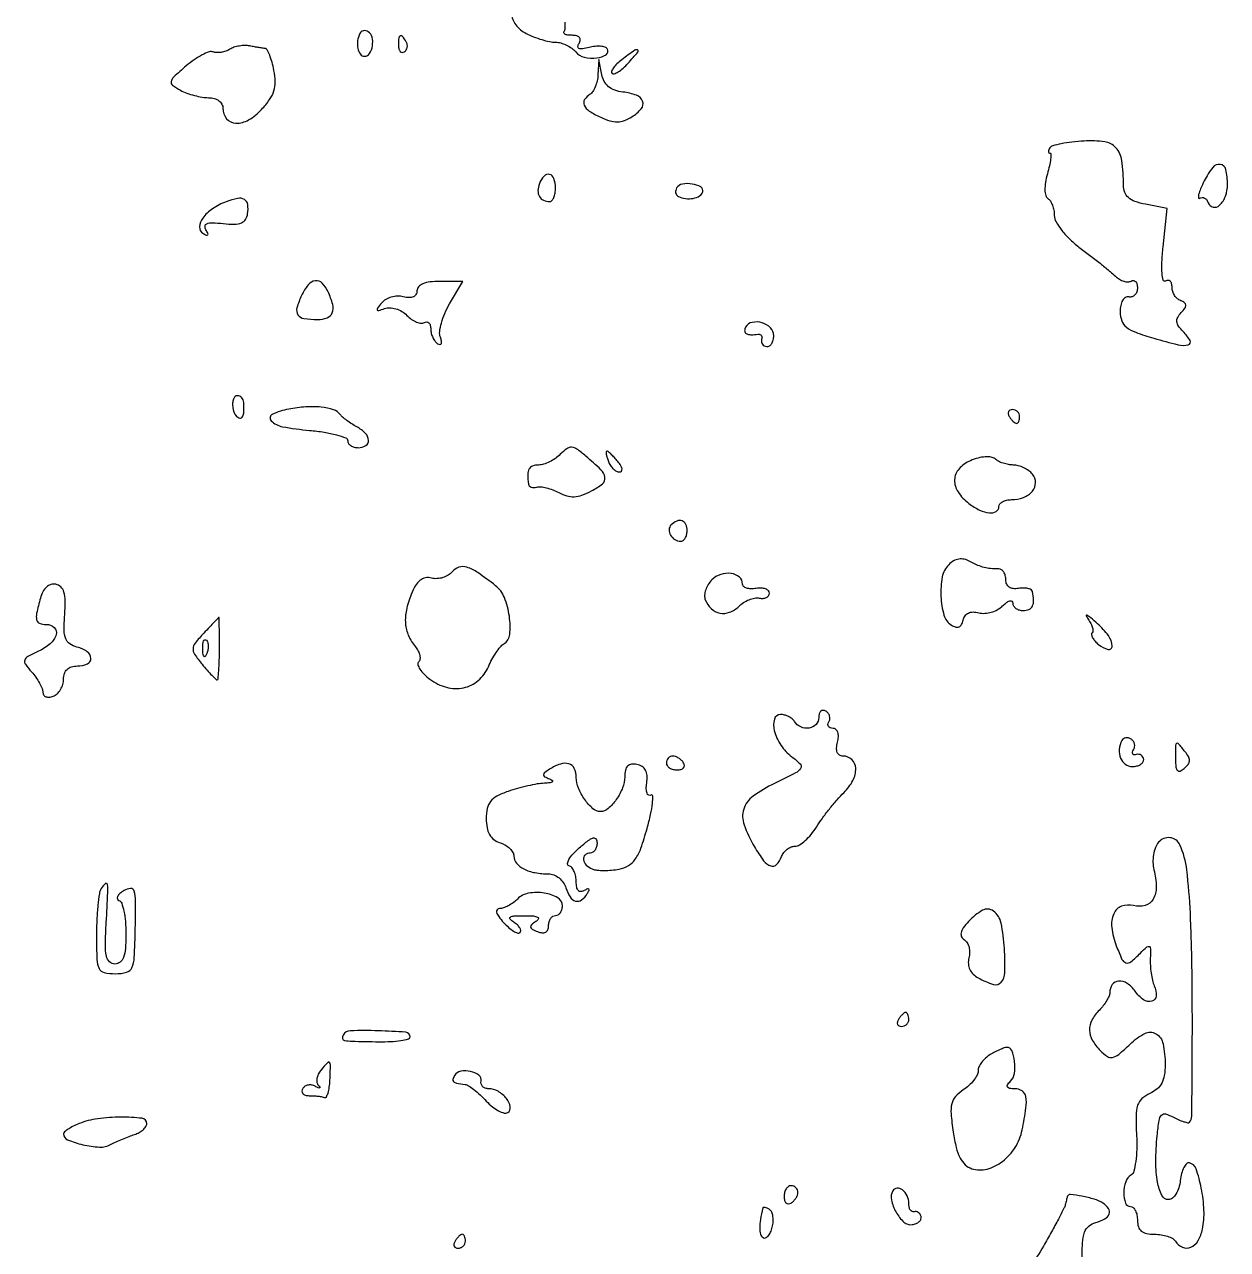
# Model space of a CAD drawing. Extents: x 0 to 5034, y 0 to 2560.
# Drawn here: x 4418.4 to 4592, y 1608.8 to 1785.6 of the extents above; entities that cross this region are included whole.
import ezdxf

# ---------------------------------------------------------------- set-up
doc = ezdxf.new("R2010")
doc.units = 0

msp = doc.modelspace()

# ---------------------------------------------------------------- linework, layer by layer
for points in [[(4488.626257, 1787.161196, 0.140629), (4489.28297, 1785.516312, 0.108659), (4490.772534, 1784.27423, 0.025356), (4491.842193, 1783.786407, 0.020975), (4493.025095, 1783.374305, 0.021479), (4494.143778, 1783.088256, 0.051893), (4494.991862, 1783, -0.067078), (4495.751939, 1782.89757, -0.044513), (4496.577675, 1782.5897, -0.044317), (4497.341008, 1782.137905, -0.063855), (4497.914323, 1781.603235, 0.16522), (4499.128009, 1780.858131, 0.078648), (4500.979002, 1780.735534, 0.123322), (4502.306202, 1781.199406, 0.406016), (4502.487757, 1782.01981, 0.178379), (4502.149048, 1782.284957, 0.056272), (4501.50873, 1782.413893, 0.048074), (4500.703641, 1782.406007, 0.037495), (4499.842632, 1782.248596, -0.023353), (4498.88657, 1782.045738, -0.139278), (4498.385113, 1782.103353, -0.342811), (4498.232, 1782.371318, -0.103411), (4498.402645, 1782.842476, 0.10756), (4498.569182, 1783.314352, 0.213814), (4498.455737, 1783.685948, 0.158041), (4498.057651, 1783.924421, 0.056618), (4497.39235, 1784, -0.031681), (4496.768111, 1784.039592, -0.084453), (4496.342573, 1784.168986, -0.211631), (4496.185388, 1784.359438, -0.270923), (4496.24194, 1784.575273, 0.19161), (4496.414856, 1784.976663, 0.027883), (4496.389834, 1785.88252, 0.028226)], [(4571, 1606.79362, -0.012348), (4571.072906, 1609.74536, -0.069256), (4571.366944, 1611.293618, -0.137595), (4571.972125, 1612.179264, -0.110978), (4573, 1612.710251, 0.061782), (4574.297854, 1613.227404, 0.18263), (4574.910826, 1613.945004, 0.243045), (4574.806214, 1614.737781, 0.102653), (4574.003759, 1615.497677, 0.064808), (4572.760709, 1616.058972, 0.028135), (4570.995206, 1616.48812, 0.020285), (4569.297823, 1616.730138, 0.364064), (4568.875, 1616.442582, 0.005544), (4568.815136, 1616.22127, 0.002077), (4568.735932, 1615.909696, 0.002058), (4568.652461, 1615.56958, 0.002496), (4568.577109, 1615.25, -0.061429), (4568.397367, 1614.756475, -0.002937), (4567.587822, 1613.193278, -0.004773), (4566.5956, 1611.347596, -0.003415), (4565.452109, 1609.301586, -0.039515), (4563.319573, 1606.153897, -0.07228)]]:
    msp.add_lwpolyline(points, format="xyb")
for points in [[(4466.754232, 1784.266312, 0.084697), (4466.436116, 1783.221291, 0.082939), (4466.479003, 1782.121909, 0.104464), (4466.84371, 1781.288862, 0.234312), (4467.437328, 1780.972506, 0.26629), (4468.162879, 1781.360605, 0.1021), (4468.575922, 1782.472687, 0.093314), (4468.533019, 1783.735512, 0.201974), (4467.980032, 1784.512341, 0.086456), (4467.629461, 1784.652808, 0.102024), (4467.272696, 1784.654687, 0.11056), (4466.965717, 1784.518222, 0.11748)], [(4472.333333, 1782.543989, 0.059057), (4472.394948, 1782.024148, 0.126631), (4472.582917, 1781.669932, 0.191218), (4472.860929, 1781.534562, 0.158515), (4473.182979, 1781.613087, 0.108766), (4473.463027, 1781.88478, 0.099739), (4473.614038, 1782.257398, 0.095385), (4473.612382, 1782.673795, 0.090093), (4473.457295, 1783.069098, 0.02679), (4472.913397, 1783.852054, 0.350126), (4472.59208, 1783.929499, 0.269722), (4472.376303, 1783.618676, 0.019984)], [(4447.974704, 1781.984366, -0.053731), (4447.399219, 1781.709057, -0.044561), (4446.740897, 1781.541105, -0.046427), (4446.10243, 1781.49766, -0.084444), (4445.590684, 1781.59785, 0.176374), (4444.991821, 1781.605436, 0.035049), (4443.991833, 1781.174893, 0.033181), (4442.839258, 1780.479346, 0.025584), (4441.679387, 1779.578305, 0.008562), (4439.902414, 1777.992074, 0.150185), (4439.518373, 1777.331764, 0.300695), (4439.71846, 1776.792914, 0.034931), (4440.863645, 1776.072975, 0.03523), (4441.781826, 1775.661877, 0.023206), (4442.886398, 1775.315186, 0.023367), (4443.998121, 1775.077066, 0.041092), (4444.934259, 1775, -0.06775), (4445.748154, 1774.889209, -0.092094), (4446.412766, 1774.564669, -0.107676), (4446.845234, 1774.069936, -0.126625), (4447, 1773.468615, 0.172727), (4447.534912, 1771.966379, 0.217441), (4448.844831, 1771.319952, 0.14091), (4450.700525, 1771.793331, 0.073477), (4452.577433, 1773.300083, 0.034622), (4453.727817, 1774.727173, 0.075882), (4454.346376, 1775.982708, 0.08135), (4454.538545, 1777.308482, 0.044779), (4454.361616, 1778.941922, 0.01795), (4454.081886, 1780.119141, 0.026649), (4453.746068, 1781.124165, 0.024873), (4453.40196, 1781.88348, 0.248363), (4453.125, 1782.076511, -0.010421), (4452.783036, 1782.125627, -0.002403), (4452.2089, 1782.223177, -0.002481), (4451.548536, 1782.342024, -0.002421), (4450.88402, 1782.468357, 0.052899), (4450.170578, 1782.530595, 0.036558), (4449.362817, 1782.456261, 0.036904), (4448.587642, 1782.267692, 0.060367)], [(4504.573001, 1780.478529, 0.028438), (4503.87177, 1779.882429, 0.047297), (4503.363769, 1779.297201, 0.063446), (4503.098687, 1778.804537, 0.296318), (4503.162465, 1778.504202, 0.296012), (4503.480866, 1778.4364, 0.050714), (4504.060527, 1778.72875, 0.041217), (4504.761287, 1779.262409, 0.025505), (4505.494452, 1779.993869, 0.006413), (4506.901424, 1781.589215, 0.481975), (4506.84515, 1781.884469, 0.285221), (4506.431544, 1781.854856, 0.005129)], [(4501.136182, 1778.309017, -0.039784), (4501.010164, 1777.425022, -0.040831), (4500.746253, 1776.580088, -0.044215), (4500.393739, 1775.890786, -0.114526), (4500, 1775.5, 0.110938), (4499.202001, 1774.719134, 0.256759), (4499.143114, 1773.909606, 0.144358), (4499.880054, 1773.063897, 0.034953), (4501.527693, 1772.169336, 0.034899), (4502.8615, 1771.670701, 0.07668), (4503.937895, 1771.524579, 0.084721), (4504.939347, 1771.714244, 0.050552), (4506.030301, 1772.250996, 0.07554), (4507.3817, 1773.41031, 0.271407), (4507.578227, 1774.484716, 0.223006), (4506.71399, 1775.344539, 0.056476), (4504.734507, 1775.810476, -0.054791), (4503.558893, 1776.083031, -0.088096), (4502.664948, 1776.586625, -0.096085), (4502.050404, 1777.330542, -0.076889), (4501.697808, 1778.310476), (4501.272364, 1780.5)], [(4566.352994, 1767.75, 0.045917), (4566.207189, 1767.462259, 0.100709), (4566.164036, 1767.220313, 0.18003), (4566.226523, 1767.064085, 0.211592), (4566.371177, 1767, -0.42209), (4566.519275, 1766.847876, -0.023894), (4566.46508, 1766.122711, -0.024986), (4566.297318, 1765.158913, -0.014251), (4566.003867, 1764.013485, 0.028283), (4565.722749, 1762.772389, 0.046486), (4565.643964, 1761.6994, 0.058874), (4565.756576, 1760.883912, 0.192939), (4566.073673, 1760.454468, -0.115532), (4566.429133, 1760.100271, -0.049377), (4566.727891, 1759.494924, -0.045302), (4566.931421, 1758.757354, -0.044706), (4567, 1757.991874, 0.133059), (4567.247664, 1757.077693, 0.036329), (4568.101562, 1755.834235, 0.034038), (4569.314735, 1754.512052, 0.029709), (4570.75, 1753.300891, -0.004054), (4572.283264, 1752.136203, -0.004119), (4573.789307, 1750.952874, -0.004008), (4575.08212, 1749.902656, -0.016897), (4575.83062, 1749.240809, 0.053654), (4576.407845, 1748.801436, 0.06144), (4577.040438, 1748.518416, 0.070986), (4577.630505, 1748.425475, 0.142979), (4578.08062, 1748.549826, -0.156246), (4578.429161, 1748.636447, -0.191381), (4578.729932, 1748.493162, -0.127975), (4578.93326, 1748.115113, -0.059793), (4579, 1747.559017, -0.081436), (4578.905473, 1746.982488, -0.109766), (4578.632812, 1746.531399, -0.125265), (4578.226067, 1746.27683, -0.127531), (4577.75, 1746.25, 0.188337), (4577.259592, 1746.163334, 0.124633), (4576.854374, 1745.75008, 0.085226), (4576.587557, 1745.035923, 0.046912), (4576.5, 1744.104775, 0.089725), (4576.734659, 1742.807651, 0.137711), (4577.404577, 1741.892006, 0.079526), (4578.749729, 1741.145344, 0.016075), (4581.355612, 1740.29372, 0.01099), (4584.858742, 1739.355275, 0.115434), (4586.332986, 1739.340662, 0.503511), (4586.601136, 1739.944442, 0.067715), (4585.611905, 1741.245238, -0.039961), (4584.934139, 1742.040957, -0.130127), (4584.687861, 1742.681922, -0.15368), (4584.810312, 1743.295643, -0.063294), (4585.314286, 1743.989286, 0.031904), (4585.854287, 1744.642282, 0.167685), (4585.987614, 1745.081208, 0.234949), (4585.80317, 1745.419711, 0.06482), (4585.25, 1745.708333, -0.093836), (4584.772144, 1745.993845, -0.067934), (4584.367188, 1746.465513, -0.066033), (4584.09351, 1747.043971, -0.077664), (4584, 1747.64235, 0.064666), (4583.93206, 1748.165468, 0.136434), (4583.727009, 1748.515834, 0.191425), (4583.423375, 1748.641294, 0.14274), (4583.070669, 1748.543676, -0.495994), (4582.730428, 1748.674588, -0.05249), (4582.555139, 1749.650404, -0.03131), (4582.538504, 1751.272547, -0.012626), (4582.710271, 1753.481739), (4583.279203, 1758.994159), (4580.139601, 1759.62208, -0.034649), (4578.63683, 1760.032595, -0.095736), (4577.692713, 1760.581754, -0.126547), (4577.172556, 1761.339914, -0.085996), (4576.986345, 1762.375, 0.031381), (4576.739687, 1765.935386, 0.150319), (4575.900487, 1767.763707, 0.178319), (4574.269984, 1768.631622, 0.048109), (4571.295138, 1768.750922, 0.015013), (4569.548176, 1768.600162, 0.020932), (4567.999048, 1768.353396, 0.01798), (4566.764207, 1768.056726, 0.186695)], [(4588.646729, 1762.993671, 0.014448), (4588.123724, 1761.864759, 0.036468), (4587.828735, 1761.009256, 0.102189), (4587.804465, 1760.57217, 0.538592), (4587.982834, 1760.489391, -0.1317), (4588.336064, 1760.595446, -0.130428), (4588.696428, 1760.51122, -0.11162), (4589.0091, 1760.241756, -0.079017), (4589.223607, 1759.82918, 0.266691), (4589.92453, 1759.204688, 0.248048), (4590.854928, 1759.471963, 0.116186), (4591.704044, 1760.786718, 0.085736), (4592, 1762.5, 0.056069), (4591.760135, 1764.632269, 0.309496), (4590.955967, 1765.376132, 0.271426), (4589.862993, 1764.934621, 0.048555)], [(4492.67589, 1762.597766, 0.083866), (4492.471772, 1761.58597, 0.139064), (4492.681173, 1760.747118, 0.153921), (4493.276768, 1760.198496, 0.110173), (4494.166667, 1760, 0.219986), (4494.48558, 1760.147449, 0.07762), (4494.755208, 1760.5875, 0.059018), (4494.938993, 1761.23419, 0.039769), (4495, 1762, 0.08067), (4494.782212, 1763.341089, 0.254562), (4494.138258, 1763.941332, 0.281425), (4493.344399, 1763.698443, 0.089945)], [(4512.487659, 1761.980032, 0.086456), (4512.347192, 1761.629461, 0.102024), (4512.345313, 1761.272696, 0.11056), (4512.481778, 1760.965717, 0.11748), (4512.733688, 1760.754232, 0.085984), (4513.764165, 1760.443417, 0.076224), (4514.8851, 1760.477903, 0.087776), (4515.803236, 1760.82141, 0.194412), (4516.25, 1761.404671, 0.34024), (4515.96037, 1762.116771, 0.094491), (4514.74709, 1762.546191, 0.079865), (4513.313066, 1762.535234, 0.215807)], [(4447.465282, 1759.994449, 0.057162), (4445.481503, 1758.971017, 0.086558), (4444.081306, 1757.631719, 0.144983), (4443.62298, 1756.364259, 0.275747), (4444.10595, 1755.434519, 0.024899), (4444.615595, 1755.153588, 0.338694), (4444.810759, 1755.192975, 0.304517), (4444.837525, 1755.402047, 0.022433), (4444.541592, 1755.932702, -0.160806), (4444.412259, 1756.473621, -0.292814), (4444.678186, 1756.820621, -0.096412), (4445.483836, 1756.946486, -0.016401), (4447.041174, 1756.837211, 0.025361), (4448.669132, 1756.752251, 0.095731), (4449.667169, 1756.943624, 0.155383), (4450.257808, 1757.429742, 0.107363), (4450.565023, 1758.246029, 0.068885), (4450.57659, 1759.606566, 0.2363), (4450.096833, 1760.318254, 0.180559), (4449.118163, 1760.472477, 0.040301)], [(4458.354022, 1746.470422, 0.03962), (4457.676292, 1744.679324, 0.221087), (4457.828378, 1743.690664, 0.21231), (4458.690411, 1743.144696, 0.03656), (4460.666667, 1743, 0.086367), (4462.061269, 1743.242707, 0.219568), (4462.77684, 1743.946206, 0.156694), (4462.838244, 1745.154692, 0.041366), (4462.179715, 1747, 0.08798), (4461.325935, 1748.245364, 0.237275), (4460.33896, 1748.581643, 0.191035), (4459.312445, 1748.000595, 0.059386)], [(4475, 1747.133369, -0.128595), (4474.860347, 1746.59935, -0.163752), (4474.484779, 1746.260122, -0.116888), (4473.868276, 1746.149681, -0.050122), (4473.036768, 1746.280134, 0.07424), (4472.198283, 1746.37068, 0.060128), (4471.304135, 1746.225696, 0.06151), (4470.491829, 1745.878685, 0.088097), (4469.895324, 1745.373873, 0.011277), (4469.288306, 1744.607951, 0.295225), (4469.26989, 1744.35776, 0.359776), (4469.480442, 1744.273805, 0.013779), (4470.332858, 1744.574235, -0.103459), (4471.071151, 1744.693549, -0.062855), (4471.945841, 1744.542046, -0.058872), (4472.819047, 1744.157676, -0.063367), (4473.554921, 1743.587936, 0.043657), (4474.23746, 1743.015209, 0.055284), (4474.959451, 1742.620385, 0.066069), (4475.612142, 1742.448136, 0.171567), (4476.08062, 1742.549826, -0.148175), (4476.429386, 1742.642368, -0.191609), (4476.729932, 1742.510498, -0.132933), (4476.932992, 1742.151175, -0.062596), (4477, 1741.618034, 0.059017), (4477.073329, 1740.998945, 0.050585), (4477.290385, 1740.379191, 0.053061), (4477.610007, 1739.850768, 0.092062), (4477.988546, 1739.507079, 0.113703), (4478.325785, 1739.392643, 0.328537), (4478.52591, 1739.511018, 0.156517), (4478.558247, 1739.864303, 0.036809), (4478.384793, 1740.439628, -0.122988), (4478.285361, 1741.25288, -0.036806), (4478.531224, 1742.486892, -0.03445), (4479.022907, 1743.880786, -0.031275), (4479.715019, 1745.241566), (4481.637542, 1748.5), (4478.318771, 1748.5, 0.029433), (4476.892208, 1748.415952, 0.068339), (4475.857108, 1748.147053, 0.107631), (4475.228253, 1747.712139, 0.190065)], [(4522.444954, 1741.910933, 0.150036), (4522.302219, 1741.364994, 0.258114), (4522.540202, 1740.974494, 0.130369), (4523.201868, 1740.799191, 0.039099), (4524.25, 1740.881579, -0.12901), (4524.515329, 1740.854957, -0.162681), (4524.70625, 1740.700839, -0.133789), (4524.789358, 1740.435117, -0.077171), (4524.75, 1740.1, 0.11039), (4524.732072, 1739.749164, 0.119228), (4524.867188, 1739.435, 0.113761), (4525.137515, 1739.206961, 0.093907), (4525.5, 1739.1, 0.168696), (4525.880951, 1739.191038, 0.108012), (4526.20625, 1739.515435, 0.084061), (4526.425801, 1740.029171, 0.059104), (4526.5, 1740.654671, 0.197179), (4526.042267, 1741.770248, 0.123534), (4524.819581, 1742.513587, 0.126021), (4523.409402, 1742.583739, 0.206932)], [(4448.433813, 1730.25, 0.085705), (4448.737239, 1729.324228, 0.160477), (4449.299864, 1728.784271, 0.342949), (4449.778136, 1728.888291, 0.175747), (4450, 1729.5), (4450, 1730.146875), (4450, 1731, 0.089971), (4449.930741, 1731.381784, 0.095344), (4449.732242, 1731.70625, 0.099759), (4449.436237, 1731.923342, 0.108912), (4449.088484, 1732, 0.200506), (4448.761327, 1731.863311, 0.105714), (4448.520174, 1731.485938, 0.076606), (4448.402446, 1730.91991, 0.04951)], [(4456.5, 1730.067077, 0.058641), (4454.125946, 1729.305861, 0.519883), (4453.956417, 1728.39751, 0.156114), (4455.60987, 1727.522519, 0.021743), (4459.5, 1727, -0.016863), (4461.621326, 1726.73611, -0.02698), (4463.405644, 1726.353125, -0.025329), (4464.737931, 1725.917488, -0.315684), (4465.019011, 1725.5, 0.14936), (4465.127625, 1725.118725, 0.101054), (4465.44621, 1724.79375, 0.083758), (4465.927958, 1724.574686, 0.065004), (4466.5, 1724.5, 0.131758), (4467.615731, 1724.799207, 0.283313), (4468.022171, 1725.552786, 0.18324), (4467.569651, 1726.566137, 0.072024), (4466.327221, 1727.5, -0.017194), (4465.585635, 1727.93964, -0.01668), (4464.868282, 1728.433444, -0.016847), (4464.267352, 1728.909461, -0.057348), (4463.926505, 1729.273426, 0.15704), (4462.949081, 1729.973023, 0.05085), (4461.187237, 1730.345002, 0.043407), (4458.959729, 1730.388897, 0.03153)], [(4560.5, 1729, 0.029505), (4560.768994, 1728.617226, 0.035638), (4561.066025, 1728.29375, 0.038439), (4561.34829, 1728.065539, 0.151918), (4561.559017, 1728, 0.210953), (4561.727648, 1728.07446, 0.081139), (4561.870461, 1728.29375, 0.061769), (4561.967655, 1728.617151, 0.042167), (4562, 1729, 0.105053), (4561.918938, 1729.381556, 0.099167), (4561.688914, 1729.70625, 0.09642), (4561.345238, 1729.923877, 0.093332), (4560.940983, 1730, 0.108972), (4560.586039, 1729.921712, 0.182303), (4560.3746, 1729.70625, 0.161196), (4560.343488, 1729.3821, 0.082592)], [(4495.690283, 1723.547426, -0.044451), (4494.982254, 1722.95522, -0.036803), (4494.135806, 1722.454556, -0.038248), (4493.284847, 1722.110614, -0.077064), (4492.571429, 1722, 0.082645), (4491.694178, 1721.854001, 0.18964), (4491.192429, 1721.42737, 0.126969), (4490.998695, 1720.631283, 0.029679), (4491.1, 1719.25, 0.157114), (4491.224123, 1718.989214, 0.116917), (4491.492152, 1718.812801, 0.09272), (4491.868574, 1718.750345, 0.064991), (4492.294561, 1718.814854, -0.099708), (4492.857155, 1718.860712, -0.032432), (4493.681195, 1718.708831, -0.03085), (4494.597884, 1718.416411, -0.03024), (4495.477972, 1718.011789, 0.05328), (4496.626467, 1717.546476, 0.083087), (4497.684731, 1717.426716, 0.073322), (4498.816647, 1717.655562, 0.03319), (4500.206037, 1718.263112, 0.049969), (4501.785113, 1719.294142, 0.270657), (4502.135073, 1720.213114, 0.160491), (4501.553089, 1721.322709, 0.017206), (4499.368854, 1723.297426, 0.021337), (4498.09205, 1724.28425, 0.137727), (4497.332014, 1724.554462, 0.175369), (4496.637955, 1724.355371, 0.039731)], [(4502.638374, 1722.5, 0.054778), (4502.934012, 1721.926337, 0.05745), (4503.343184, 1721.440625, 0.064053), (4503.798443, 1721.11007, 0.125677), (4504.229434, 1721, 0.214681), (4504.515803, 1721.128897, 0.22275), (4504.603286, 1721.425778, 0.100348), (4504.42795, 1721.903434, 0.035237), (4504, 1722.5, 0.012711), (4503.49792, 1723.074599, 0.017822), (4503.019109, 1723.559375, 0.014236), (4502.604143, 1723.928855, 0.176553), (4502.40894, 1724, 0.407084), (4502.311504, 1723.904913, 0.044074), (4502.333541, 1723.559375, 0.034664), (4502.442315, 1723.075405, 0.019009)], [(4554.900565, 1722.620427, 0.107312), (4553.246116, 1721.437378, 0.176682), (4552.605283, 1719.862578, 0.158208), (4553.103322, 1718.111512, 0.083018), (4554.673856, 1716.447723, 0.047949), (4556.225905, 1715.490291, 0.088679), (4557.645312, 1715.082102, 0.162463), (4558.60104, 1715.294804, 0.263266), (4559, 1716, -0.17482), (4559.137625, 1716.381591, -0.093122), (4559.52875, 1716.70625, -0.073362), (4560.111367, 1716.925973, -0.053595), (4560.8, 1717, 0.089562), (4562.564619, 1717.318642, 0.130821), (4563.845658, 1718.228284, 0.17385), (4564.291614, 1719.454125, 0.176132), (4563.853762, 1720.676206, 0.064065), (4563.309938, 1721.182949, 0.044333), (4562.585057, 1721.611136, 0.044503), (4561.800388, 1721.902907, 0.066862), (4561.077555, 1722, -0.044865), (4560.365571, 1722.064016, -0.035152), (4559.613719, 1722.255688, -0.036194), (4558.934643, 1722.536611, -0.069389), (4558.45, 1722.870427, 0.148116), (4557.896079, 1723.136377, 0.056019), (4557.029089, 1723.172468, 0.047763), (4555.990254, 1722.998664, 0.036451)], [(4511.693853, 1713.36052, 0.191124), (4511.401415, 1712.683432, 0.139481), (4511.603969, 1711.880661, 0.123736), (4512.230079, 1711.235684, 0.139398), (4513.059017, 1711, 0.156819), (4513.417907, 1711.1154, 0.097386), (4513.723586, 1711.440625, 0.079459), (4513.929934, 1711.926402, 0.06085), (4514, 1712.5, 0.103624), (4513.806289, 1713.424643, 0.202875), (4513.269246, 1713.932483, 0.1934), (4512.508765, 1713.913511, 0.094876)], [(4551.754285, 1707.611428, 0.151491), (4550.825245, 1705.847213, 0.057681), (4550.632131, 1703.043607, 0.05801), (4551.076436, 1700.331029, 0.185464), (4552.159746, 1698.891129, 0.072708), (4552.763376, 1698.62599, 0.170961), (4553.247731, 1698.65992, 0.16844), (4553.608648, 1698.991019, 0.070177), (4553.841193, 1699.619116, -0.100712), (4554.11674, 1700.244167, -0.12987), (4554.59618, 1700.645168, -0.111862), (4555.270476, 1700.792735, -0.062187), (4556.108784, 1700.681803, 0.079129), (4556.955461, 1700.598692, 0.054928), (4557.90476, 1700.761477, 0.054354), (4558.807721, 1701.130719, 0.072281), (4559.517591, 1701.660448, -0.034472), (4560.087892, 1702.157102, -0.09456), (4560.564542, 1702.392667, -0.229015), (4560.86439, 1702.33816, -0.239612), (4561, 1702.071429, 0.138775), (4561.115627, 1701.662852, 0.100075), (4561.440625, 1701.314732, 0.085667), (4561.926711, 1701.080326, 0.069717), (4562.5, 1701, 0.097512), (4563.34186, 1701.16576, 0.183672), (4563.840597, 1701.632354, 0.127169), (4564.010316, 1702.459373, 0.037773), (4563.846723, 1703.75, 0.218314), (4563.653316, 1704.014441, 0.073695), (4563.195996, 1704.187785, 0.056934), (4562.56505, 1704.25201, 0.038899), (4561.846723, 1704.187142, -0.068411), (4561.081674, 1704.163257, -0.123024), (4560.495362, 1704.377423, -0.141443), (4560.130512, 1704.815242, -0.1038), (4560, 1705.437142, 0.062123), (4559.925465, 1706.03473, 0.080432), (4559.70625, 1706.54091, 0.097924), (4559.381381, 1706.879694, 0.153984), (4559, 1707, -0.0204), (4557.797906, 1707.049067, -0.043765), (4556.883929, 1707.205076, -0.041733), (4555.984535, 1707.523178, -0.017008), (4554.819446, 1708.09663, 0.067641), (4553.995341, 1708.403367, 0.094842), (4553.212426, 1708.428527, 0.093481), (4552.467304, 1708.162086, 0.063979)], [(4480.068238, 1706.582221, -0.084306), (4479.496933, 1706.09131, -0.06132), (4478.73012, 1705.74965, -0.060655), (4477.893521, 1705.601295, -0.077686), (4477.116285, 1705.679842, 0.105691), (4476.225907, 1705.720095, 0.127926), (4475.464577, 1705.380206, 0.092805), (4474.795578, 1704.604007, 0.036229), (4474.172444, 1703.326607, 0.041889), (4473.477298, 1701.060922, 0.073822), (4473.347296, 1699.111531, 0.083521), (4473.785477, 1697.376977, 0.06977), (4474.785155, 1695.758873, -0.052164), (4475.189444, 1695.15308, -0.067704), (4475.417509, 1694.526456, -0.083328), (4475.443736, 1693.975676, -0.168238), (4475.256265, 1693.589598, 0.271325), (4475.149777, 1693.181936, 0.075527), (4475.433057, 1692.556271, 0.054235), (4476.030973, 1691.823327, 0.032987), (4476.878141, 1691.091919, 0.095566), (4479.2612, 1689.923987, 0.119144), (4481.718571, 1689.855237, 0.125379), (4483.845346, 1690.905388, 0.112885), (4485.310612, 1692.882189, -0.022347), (4485.829372, 1693.935233, -0.022526), (4486.438784, 1694.934887, -0.023031), (4487.047152, 1695.754444, -0.079154), (4487.540129, 1696.194024, 0.22734), (4488.389311, 1697.568281, 0.06205), (4488.343379, 1700.188299, 0.0602), (4487.620134, 1702.888294, 0.13172), (4486.344734, 1704.587372, 0.01473), (4483.787791, 1706.473278, 0.074714), (4482.203075, 1707.252282, 0.15637), (4481.053166, 1707.249413, 0.142286)], [(4517.571429, 1705.428571, 0.059561), (4517.042806, 1704.756397, 0.057143), (4516.67873, 1703.969355, 0.061818), (4516.524536, 1703.191249, 0.110081), (4516.619808, 1702.54838, 0.112525), (4517.468924, 1701.281615, 0.14106), (4518.720666, 1700.636451, 0.138858), (4520.139198, 1700.750635, 0.107695), (4521.448622, 1701.591479, -0.052392), (4522.132885, 1702.145621, -0.047307), (4522.940541, 1702.567617, -0.050275), (4523.744578, 1702.804466, -0.097413), (4524.411984, 1702.79899, 0.065713), (4524.970562, 1702.759162, 0.096064), (4525.446806, 1702.881578, 0.121981), (4525.766257, 1703.14304, 0.156767), (4525.888975, 1703.5, 0.207233), (4525.743163, 1703.85619, 0.108484), (4525.329042, 1704.114348, 0.076891), (4524.701425, 1704.233643, 0.048307), (4523.954552, 1704.187142, -0.046155), (4523.206138, 1704.137317, -0.073145), (4522.57415, 1704.246972, -0.103027), (4522.152231, 1704.49032, -0.213746), (4522, 1704.830153, 0.22155), (4521.537756, 1705.822151, 0.142036), (4520.355201, 1706.345288, 0.112706), (4518.843762, 1706.208659, 0.118242)], [(4420.642949, 1702.798424, 0.011581), (4420.108617, 1700.601139, 0.109764), (4420.11176, 1699.638651, 0.259032), (4420.536498, 1699.16293, 0.083955), (4421.5, 1699, -0.18971), (4422.64151, 1698.55072, -0.282988), (4422.918842, 1697.54597, -0.144047), (4422.06876, 1696.214943, -0.07232), (4420.376524, 1695.125695, 0.016686), (4418.822471, 1694.354007, 0.190688), (4418.390269, 1693.840546, 0.241866), (4418.482089, 1693.240283, 0.027296), (4419.376524, 1692.136439, -0.028489), (4419.997853, 1691.365894, -0.029061), (4420.523104, 1690.534645, -0.030366), (4420.891234, 1689.762155, -0.096296), (4421, 1689.202644, 0.152697), (4421.120903, 1688.815982, 0.152384), (4421.440625, 1688.566691, 0.114923), (4421.926221, 1688.50273, 0.067234), (4422.5, 1688.638374, 0.098143), (4423.073537, 1688.999607, 0.066864), (4423.559375, 1689.600966, 0.064008), (4423.887915, 1690.340293, 0.07271), (4424, 1691.106989, -0.081193), (4424.132149, 1691.915417, -0.122815), (4424.514129, 1692.513374, -0.118272), (4425.14451, 1692.876378, -0.071879), (4426, 1693, 0.103218), (4427.431314, 1693.298658, 0.30492), (4427.944854, 1694.104366, 0.243946), (4427.419229, 1695.059637, 0.083556), (4425.933213, 1695.727716, -0.084345), (4424.883004, 1696.201846, -0.154825), (4424.304883, 1696.929729, -0.091408), (4424.081806, 1698.143878, -0.01787), (4424.162898, 1700.374314, 0.018502), (4424.234497, 1702.414611, 0.071445), (4424.052379, 1703.665555, 0.130782), (4423.60182, 1704.404901, 0.144276), (4422.858979, 1704.788642, 0.123648), (4422.162395, 1704.749736, 0.107897), (4421.526297, 1704.388227, 0.088396), (4421.004575, 1703.719727, 0.056223)], [(4444.249656, 1697.75, 0.01813), (4442.986181, 1696.29314, 0.156143), (4442.68002, 1695.5, 0.166018), (4442.90169, 1694.700385, 0.021172), (4443.985635, 1693.25, 0.00846), (4444.713398, 1692.387826, 0.012599), (4445.381358, 1691.660938, 0.007658), (4445.958223, 1691.082094, 0.195379), (4446.160293, 1691, 0.386052), (4446.296646, 1691.123718, 0.005437), (4446.400211, 1692.321875, 0.011759), (4446.475572, 1693.774563, 0.007078), (4446.5, 1695.5, 0.001576), (4446.494561, 1697.225524, 0.002628), (4446.477767, 1698.678125, 0.000278), (4446.455327, 1699.969538, 0.408971), (4446.424314, 1700, 0.202911), (4446.37321, 1699.97837, 0.000413), (4445.754288, 1699.339062, 0.002738), (4445.059829, 1698.612625, 0.001684)], [(4571.771585, 1699.907991, -0.034142), (4572.19761, 1699.260659, -0.048793), (4572.475473, 1698.632209, -0.059894), (4572.580974, 1698.10946, -0.219658), (4572.467158, 1697.800491, 0.243865), (4572.376604, 1697.514857, 0.080898), (4572.524665, 1697.086553, 0.05882), (4572.874626, 1696.587731, 0.037214), (4573.386806, 1696.093942, 0.108841), (4574.758679, 1695.386871, 0.506538), (4575.34237, 1695.857589, 0.146918), (4574.806193, 1697.386241, 0.053546), (4573.249441, 1699.10464, 0.008633), (4572.273563, 1699.944212, 0.048859), (4571.706142, 1700.32871, 0.661094), (4571.603751, 1700.247531, 0.095915)], [(4444.683114, 1694.8125, -0.054073), (4444.461564, 1694.395823, -0.470617), (4444.279315, 1694.37858, -0.168741), (4444.137993, 1694.670344, -0.018894), (4444.078947, 1695.416667, -0.028489), (4444.089945, 1696.112848, -0.077125), (4444.200665, 1696.592839, -0.208169), (4444.385309, 1696.77538, -0.296942), (4444.604167, 1696.729167, -0.126455), (4444.797407, 1696.402231, -0.060344), (4444.876576, 1695.916927, -0.05415), (4444.839148, 1695.359369, -0.051402)], [(4533, 1685.559017, -0.191038), (4532.607113, 1684.56825, -0.165836), (4531.614297, 1684.042435, -0.146473), (4530.407914, 1684.203218, -0.149562), (4529.5, 1685, 0.085318), (4529.161699, 1685.382775, 0.053412), (4528.657091, 1685.70625, 0.051764), (4528.073475, 1685.925853, 0.064202), (4527.498401, 1686, 0.33493), (4526.595726, 1685.318933, 0.135213), (4526.580564, 1683.680169, 0.083377), (4527.531223, 1681.584756, 0.083257), (4529.11455, 1679.913595, -0.03762), (4530.313015, 1678.859373, -0.350255), (4530.377416, 1678.219659, -0.131672), (4529.665334, 1677.575331, -0.005702), (4526.626367, 1676.061173, 0.044295), (4523.511328, 1674.196586, 0.160127), (4522.175762, 1672.346753, 0.164455), (4522.216741, 1670.097312, 0.047375), (4523.715608, 1666.904292, 0.026806), (4525.043589, 1664.908691, 0.147624), (4526.070678, 1664.148911, 0.298618), (4526.919443, 1664.353568, 0.097155), (4527.638374, 1665.5, -0.073029), (4527.960794, 1666.073437, -0.064086), (4528.447319, 1666.559375, -0.066866), (4529.017203, 1666.888144, -0.097742), (4529.583936, 1667, 0.1415), (4530.226584, 1667.185585, 0.041964), (4531.051668, 1667.807812, 0.038418), (4531.904069, 1668.697541, 0.033202), (4532.656699, 1669.75, -0.018503), (4533.473923, 1670.966802, -0.011023), (4534.530713, 1672.355588, -0.011026), (4535.646385, 1673.694862, -0.018697), (4536.64515, 1674.758384, 0.07687), (4537.928007, 1676.488752, 0.129404), (4538.332584, 1678.239154, 0.198107), (4537.773043, 1679.487484, 0.19187), (4536.486631, 1680, -0.144244), (4535.990275, 1680.146236, -0.158172), (4535.673975, 1680.534169, -0.108648), (4535.576173, 1681.164899, -0.048329), (4535.710251, 1682, 0.049197), (4535.83663, 1682.795948, 0.093918), (4535.754173, 1683.43592, 0.138651), (4535.479784, 1683.844871, 0.177913), (4535.057614, 1684, -0.086169), (4534.652117, 1684.070406, -0.165024), (4534.396316, 1684.273452, -0.179617), (4534.329473, 1684.576167, -0.104238), (4534.457295, 1684.930902, 0.108373), (4534.598899, 1685.334197, 0.099685), (4534.565079, 1685.77286, 0.095498), (4534.360589, 1686.179369, 0.090427), (4534.016312, 1686.489919, 0.136093), (4533.63036, 1686.602176, 0.190788), (4533.298542, 1686.475564, 0.140899), (4533.074611, 1686.109731, 0.067432)], [(4576.754232, 1682.266312, 0.093052), (4576.377835, 1680.952017, 0.118397), (4576.556239, 1679.707169, 0.141743), (4577.236546, 1678.829973, 0.158696), (4578.25, 1678.5, 0.055685), (4578.912146, 1678.573972, 0.080763), (4579.456562, 1678.79375, 0.105784), (4579.80176, 1679.118995, 0.177849), (4579.9, 1679.5, 0.102678), (4579.786864, 1679.860233, 0.117554), (4579.543166, 1680.125534, 0.117001), (4579.204988, 1680.25315, 0.101035), (4578.82567, 1680.225223, -0.08807), (4578.498299, 1680.192645, -0.250328), (4578.311051, 1680.311893, -0.205677), (4578.284416, 1680.558816, -0.06392), (4578.441982, 1680.906125, 0.098133), (4578.59512, 1681.315533, 0.097727), (4578.580879, 1681.753037, 0.098155), (4578.40178, 1682.150817, 0.099951), (4578.08541, 1682.447214, 0.076159), (4577.694606, 1682.613157, 0.096446), (4577.303651, 1682.635555, 0.111232), (4576.974193, 1682.512816, 0.132806)], [(4584.5, 1679.585037, 0.02199), (4584.55146, 1678.415535, 0.165884), (4584.772225, 1677.916793, 0.321843), (4585.152876, 1677.838618, 0.068239), (4585.762331, 1678.217716, 0.06007), (4586.306785, 1678.792763, 0.147381), (4586.501935, 1679.335069, 0.137601), (4586.370717, 1679.919895, 0.049672), (4585.889886, 1680.632679, 0.006111), (4584.896197, 1681.800655, 0.393492), (4584.652134, 1681.826096, 0.232153), (4584.512226, 1681.549757, 0.003111)], [(4511, 1679, 0.153634), (4511.120018, 1678.618621, 0.097988), (4511.457961, 1678.29375, 0.080552), (4511.962904, 1678.074545, 0.062283), (4512.559017, 1678, 0.066118), (4513.110654, 1678.073267, 0.138808), (4513.478525, 1678.29375, 0.191142), (4513.607943, 1678.620352, 0.139169), (4513.5, 1679, 0.06081), (4513.193797, 1679.382515, 0.051032), (4512.7871, 1679.70625, 0.053229), (4512.346558, 1679.926698, 0.089642), (4511.940983, 1680, 0.105429), (4511.581949, 1679.923444, 0.099231), (4511.276414, 1679.70625, 0.096318), (4511.071618, 1679.381732, 0.092995)], [(4494.136847, 1678.105738, 0.022213), (4493.426195, 1677.609949, 0.233412), (4493.273695, 1677.30107, 0.275386), (4493.436975, 1677.027095, 0.029355), (4494.136847, 1676.699998, -0.062462), (4494.549273, 1676.472935, -0.487303), (4494.556053, 1676.284108, -0.148702), (4494.217529, 1676.139156, -0.017943), (4493.399223, 1676.078947, 0.032671), (4492.374673, 1675.973167, 0.013076), (4490.990465, 1675.700705, 0.012875), (4489.508892, 1675.328308, 0.015859), (4488.149223, 1674.902175, 0.035203), (4486.544255, 1674.212593, 0.105232), (4485.624547, 1673.459879, 0.118442), (4485.15168, 1672.453987, 0.050958), (4485, 1670.969563, 0.045082), (4485.11857, 1669.657176, 0.085888), (4485.482361, 1668.665375, 0.101339), (4486.107408, 1667.959732, 0.084342), (4487, 1667.5, -0.056307), (4487.764834, 1667.158604, -0.060844), (4488.4125, 1666.662288, -0.06865), (4488.852227, 1666.093727, -0.131049), (4489, 1665.539601, 0.18149), (4489.373783, 1664.54376, 0.096258), (4490.428873, 1663.723669, 0.071806), (4492.039094, 1663.180323, 0.04555), (4494.0144, 1663, -0.098332), (4494.769362, 1662.850077, -0.071495), (4495.50801, 1662.4125, -0.068889), (4496.118679, 1661.764407, -0.077853), (4496.5, 1661, 0.063636), (4497.115651, 1659.673154, 0.187821), (4497.909066, 1659.084948, 0.231706), (4498.768594, 1659.249133, 0.093547), (4499.595492, 1660.154508, 0.029004), (4499.843426, 1660.613152, 0.315645), (4499.809017, 1660.809017, 0.315645), (4499.613152, 1660.843426, 0.029004), (4499.154508, 1660.595492, -0.123929), (4498.676765, 1660.444049, -0.226322), (4498.305801, 1660.594272, -0.141186), (4498.071272, 1661.067204, -0.044992), (4498, 1661.85765, 0.050062), (4497.921519, 1662.63953, 0.056661), (4497.689237, 1663.356564, 0.06491), (4497.347267, 1663.906747, 0.14176), (4496.942082, 1664.185973, -0.358686), (4496.745812, 1664.498846, -0.099996), (4496.946316, 1665.088348, -0.055064), (4497.535256, 1665.884001, -0.026977), (4498.442082, 1666.762692, -0.013689), (4499.728558, 1667.820845, -0.095967), (4500.449471, 1668.186679, -0.32811), (4500.835684, 1668.043141, -0.146248), (4501, 1667.493387, -0.065154), (4500.925288, 1666.922469, -0.082637), (4500.70625, 1666.438682, -0.098987), (4500.381352, 1666.115066, -0.14758), (4500, 1666, 0.183839), (4499.272599, 1665.723195, 0.249906), (4499.03368, 1665.076273, 0.165016), (4499.431417, 1664.279682, 0.103926), (4500.313381, 1663.709986, 0.066812), (4500.991979, 1663.548961, 0.023787), (4501.989161, 1663.497071, 0.023108), (4503.102301, 1663.543606, 0.025229), (4504.173841, 1663.6929, 0.085157), (4505.540977, 1664.205601, 0.110096), (4506.520559, 1665.114523, 0.067376), (4507.325568, 1666.703459, 0.015733), (4508.218803, 1669.56137, 0.012622), (4508.727986, 1671.587386, 0.026315), (4509.00064, 1673.191497, 0.039694), (4509.03823, 1674.223761, 0.573035), (4508.776966, 1674.362157, -0.268399), (4508.453035, 1674.352716, -0.18756), (4508.210631, 1674.637789, -0.084413), (4508.106846, 1675.259368, -0.034517), (4508.168623, 1676.116039, 0.050082), (4508.212139, 1677.178996, 0.107225), (4507.992006, 1677.965816, 0.129971), (4507.502675, 1678.496448, 0.09304), (4506.75, 1678.798674, 0.080123), (4505.956523, 1678.827551, 0.170386), (4505.413425, 1678.557759, 0.143012), (4505.098561, 1677.964755, 0.051048), (4505, 1677.001896, -0.096166), (4504.694787, 1675.429662, -0.056827), (4503.780092, 1673.743386, -0.05869), (4502.598394, 1672.417052, -0.183457), (4501.5, 1672, -0.182933), (4500.411928, 1672.411872, -0.057454), (4499.227813, 1673.728962, -0.055984), (4498.306222, 1675.393499, -0.098769), (4498, 1676.928571, 0.110565), (4497.714165, 1678.205387, 0.211718), (4496.934992, 1678.879255, 0.157522), (4495.707942, 1678.858764, 0.058957)], [(4582.05243, 1667.563174, 0.08103), (4581.596406, 1666.78668, 0.050889), (4581.317378, 1665.769072, 0.048601), (4581.240678, 1664.656118, 0.05445), (4581.387441, 1663.592449, -0.055883), (4581.721548, 1661.118818, -0.136406), (4581.273173, 1659.352037, -0.196213), (4580.123574, 1658.453139, -0.131252), (4578.432481, 1658.42759, 0.153124), (4576.702395, 1658.327162, 0.203802), (4575.577509, 1657.249488, 0.133603), (4575.296809, 1655.244555, 0.059267), (4575.949783, 1652.632082, 0.016278), (4576.768863, 1650.672275, 0.214305), (4577.345459, 1650.166415, 0.253575), (4578.046092, 1650.307537, 0.022493), (4579.422804, 1651.565661, -0.012988), (4580.373153, 1652.467881, -0.313377), (4580.71778, 1652.511565, -0.282218), (4580.905014, 1652.198776, -0.011286), (4580.858919, 1650.815661, 0.028825), (4580.86068, 1649.808402, 0.0211), (4580.974077, 1648.695876, 0.021444), (4581.171967, 1647.648012, 0.043461), (4581.43286, 1646.851151, -0.114528), (4581.692415, 1645.384935, -0.323548), (4581.075644, 1644.620181, -0.227132), (4579.882133, 1644.837874, -0.083363), (4578.648339, 1646.091679, 0.091128), (4577.521945, 1647.201592, 0.165764), (4576.289572, 1647.539655, 0.227046), (4575.369139, 1647.028025, 0.155471), (4575, 1645.869554, -0.101938), (4574.898804, 1645.37835, -0.032985), (4574.559375, 1644.713914, -0.031321), (4574.074051, 1644.005823, -0.030489), (4573.5, 1643.357143, 0.073052), (4572.420914, 1641.906463, 0.129793), (4572.075569, 1640.467645, 0.12551), (4572.482024, 1639.012014, 0.065943), (4573.632028, 1637.510829, 0.048531), (4574.656747, 1636.667823, 0.203617), (4575.4231, 1636.520688, 0.124483), (4576.293353, 1636.951581, 0.014137), (4577.934337, 1638.437091, -0.069415), (4580.069857, 1639.979055, -0.260448), (4581.663759, 1639.942699, -0.212944), (4582.696251, 1638.492761, -0.049835), (4583, 1635.452814, -0.040078), (4582.877743, 1633.930027, -0.082534), (4582.497225, 1632.80042, -0.095773), (4581.818054, 1631.961544, -0.070002), (4580.799683, 1631.32382, 0.077467), (4579.647546, 1630.578285, 0.134023), (4579.030941, 1629.627606, 0.076923), (4578.795435, 1628.12418, 0.013717), (4578.868435, 1625.272513, -0.019933), (4578.8948, 1623.270045, -0.028), (4578.747227, 1621.489226, -0.027803), (4578.47232, 1620.091904, -0.194232), (4578.068751, 1619.542491, 0.174813), (4577.304027, 1618.579407, 0.077613), (4577.025628, 1616.95806, 0.090766), (4577.2674, 1615.514135, 0.315884), (4578, 1615, -0.191087), (4578.381882, 1614.848523, -0.088204), (4578.70625, 1614.4125, -0.068025), (4578.926307, 1613.765418, -0.048028), (4579, 1613, 0.075243), (4579.140646, 1612.07068, 0.147038), (4579.555123, 1611.454836, 0.125037), (4580.295286, 1611.108511, 0.04725), (4581.440983, 1611, -0.037634), (4582.42066, 1610.926158, -0.041396), (4583.346475, 1610.70625, -0.045439), (4584.093337, 1610.384508, -0.130646), (4584.5, 1610, 0.15231), (4585.509406, 1609.123704, 0.211807), (4586.690732, 1609.129391, 0.155268), (4587.757672, 1610.084859, 0.083592), (4588.39508, 1611.75, 0.061035), (4588.604957, 1614.47485, 0.037731), (4588.218376, 1617.668118, 0.033736), (4587.467609, 1620.452757, 0.266605), (4586.5, 1621.299555, 0.252685), (4586.093924, 1621.175193, 0.075638), (4585.700801, 1620.633307, 0.055565), (4585.377547, 1619.788915, 0.035024), (4585.183578, 1618.75, -0.046712), (4584.961577, 1617.697687, -0.062099), (4584.558503, 1616.807812, -0.077057), (4584.046446, 1616.203761, -0.180376), (4583.5, 1616, -0.287143), (4582.522543, 1616.611782, -0.069046), (4581.903879, 1618.514003, -0.046261), (4581.657862, 1621.431957, -0.021515), (4581.853127, 1625.229992, -0.01226), (4582.114652, 1627.418958, -0.144866), (4582.468644, 1628.188462, -0.292493), (4583.061647, 1628.360778, -0.051315), (4584.188774, 1627.898971, 0.018495), (4584.971751, 1627.516482, 0.027671), (4585.683514, 1627.246869, 0.026363), (4586.260159, 1627.097135, 0.25549), (4586.49329, 1627.16898, 0.193289), (4586.851438, 1628.04098, 0.000784), (4586.918592, 1638.740481, 0.004371), (4586.87715, 1649.015652, 0.008119), (4586.635372, 1657.346899, 0.018225), (4586.125273, 1663.576869, 0.076031), (4585.124155, 1667.195406, 0.264847), (4583.709732, 1668.229518, 0.253099)], [(4429.434017, 1660.893237, 0.101), (4429.166443, 1660.165318, 0.0123), (4428.95093, 1658.468573, 0.014181), (4428.800042, 1656.415998, 0.011255), (4428.75, 1654.193237, 0.008023), (4428.807126, 1650.633101, 0.105791), (4429.121902, 1649.362709, 0.228686), (4429.86608, 1648.776185, 0.054512), (4431.477298, 1648.6, 0.063866), (4433.094367, 1648.807396, 0.229466), (4433.864394, 1649.464236, 0.091753), (4434.203789, 1650.910861, 0.006229), (4434.352298, 1655.153111, 0.004973), (4434.402381, 1659.131261, 0.072649), (4434.203657, 1660.517334, 0.344656), (4433.672401, 1660.896234, 0.129285), (4432.740131, 1660.606401, 0.038163), (4432.134441, 1660.160269, 0.094901), (4431.793872, 1659.730769, 0.202516), (4431.766387, 1659.394526, 0.237041), (4431.990131, 1659.169956, -0.23253), (4432.382978, 1658.782344, -0.031465), (4432.703351, 1657.634821, -0.030938), (4432.926466, 1656.133044, -0.021411), (4433, 1654.416667, -0.016532), (4432.927577, 1652.226919, -0.069913), (4432.660067, 1650.94496, -0.141439), (4432.163988, 1650.259307, -0.1674), (4431.411179, 1650, -0.197678), (4430.635444, 1650.319164, -0.147254), (4430.188842, 1651.14107, -0.056516), (4430.037172, 1652.777427, -0.008977), (4430.161179, 1656.001822, 0.001932), (4430.387888, 1660.313756, 0.049101), (4430.329735, 1661.488614, 0.597174), (4430.024781, 1661.598736, 0.071894)], [(4489.514977, 1659.37212, -0.039598), (4488.899423, 1658.84704, -0.035331), (4488.185658, 1658.40306, -0.037081), (4487.48412, 1658.096735, -0.084593), (4486.916441, 1658, 0.224252), (4486.566462, 1657.834721, 0.248432), (4486.492203, 1657.470971, 0.088874), (4486.802279, 1656.849667, 0.023849), (4487.505548, 1655.993869, 0.027722), (4488.241883, 1655.26573, 0.044475), (4488.95241, 1654.741687, 0.05643), (4489.542819, 1654.468158, 0.283906), (4489.881576, 1654.548242, 0.231971), (4489.979536, 1654.834686, 0.105877), (4489.845313, 1655.217378, 0.071832), (4489.493734, 1655.641878, 0.042964), (4488.97104, 1656.03906, -0.066081), (4488.444505, 1656.478865, -0.472956), (4488.484928, 1656.764435, -0.125639), (4489.044203, 1656.935388, -0.011671), (4490.5, 1656.969374, -0.015318), (4491.804251, 1656.929409, -0.102441), (4492.427171, 1656.760068, -0.428083), (4492.510011, 1656.484712, -0.122888), (4492.166154, 1656.123851, 0.034191), (4491.531281, 1655.657711, 0.265879), (4491.410219, 1655.325417, 0.234956), (4491.631939, 1655.02253, 0.027745), (4492.416154, 1654.670548, 0.065056), (4493.084741, 1654.509427, 0.15226), (4493.583846, 1654.608341, 0.176772), (4493.891612, 1654.957113, 0.093544), (4494, 1655.531385, -0.066306), (4494.074778, 1656.092793, -0.083434), (4494.29375, 1656.568594, -0.099317), (4494.618655, 1656.886819, -0.145266), (4495, 1657, 0.137189), (4495.381339, 1657.106638, 0.100221), (4495.70625, 1657.40638, 0.08621), (4495.924981, 1657.854716, 0.070593), (4496, 1658.383423, 0.269255), (4495.317948, 1659.558156, 0.092118), (4493.386046, 1660.230716, 0.081311), (4491.119076, 1660.205841, 0.154246)], [(4554.623351, 1656.136301, 0.029012), (4553.867154, 1655.196491, 0.099422), (4553.548122, 1654.484684, 0.173452), (4553.614983, 1653.931688, 0.139243), (4554.021975, 1653.486418, -0.122672), (4554.425648, 1653.072691, -0.070914), (4554.689789, 1652.42528, -0.063919), (4554.781356, 1651.653717, -0.061637), (4554.677315, 1650.874053, 0.08075), (4554.595676, 1650.013882, 0.092777), (4554.800762, 1649.215856, 0.089975), (4555.28794, 1648.527698, 0.071093), (4556.024456, 1647.986912, 0.046835), (4558.223185, 1647.063013, 0.29536), (4559.339665, 1647.372243, 0.179123), (4559.872932, 1648.740123, 0.018715), (4559.80226, 1652.240634, 0.037029), (4559.317054, 1655.905297, 0.182026), (4558.217841, 1657.636302, 0.29618), (4556.649174, 1657.744746, 0.082274)], [(4544.5, 1642, 0.082592), (4544.343488, 1641.6179, 0.161196), (4544.3746, 1641.29375, 0.182303), (4544.586039, 1641.078288, 0.108972), (4544.940983, 1641, 0.093332), (4545.345238, 1641.076123, 0.09642), (4545.688914, 1641.29375, 0.099167), (4545.918938, 1641.618444, 0.105053), (4546, 1642, 0.042167), (4545.967655, 1642.382849, 0.061769), (4545.870461, 1642.70625, 0.081139), (4545.727648, 1642.92554, 0.210953), (4545.559017, 1643, 0.151918), (4545.34829, 1642.934461, 0.038439), (4545.066025, 1642.70625, 0.035638), (4544.768994, 1642.382774, 0.029505)], [(4464.344437, 1639.75, 0.193213), (4464.259726, 1639.258966, 0.302503), (4464.555876, 1638.970414, 0.040651), (4465.617455, 1638.859992, 0.001629), (4469.5, 1638.785714, 0.016158), (4471.225203, 1638.814083, 0.026486), (4472.678557, 1638.962423, 0.024771), (4473.769481, 1639.188346, 0.341173), (4474.001469, 1639.487581, 0.392164), (4473.384979, 1640.155249, 0.01265), (4469.401654, 1640.364429, 0.013776), (4465.407272, 1640.362902, 0.252763)], [(4557.75, 1636.919901, 0.05151), (4557.0806, 1636.431482, 0.049278), (4556.514063, 1635.809834, 0.053189), (4556.126675, 1635.155132, 0.107414), (4556, 1634.572282, -0.120886), (4555.850382, 1633.962485, -0.045178), (4555.370388, 1633.216096, -0.041455), (4554.676743, 1632.4635, -0.039305), (4553.856639, 1631.820806, 0.06171), (4552.736799, 1630.859438, 0.126744), (4552.200575, 1629.844337, 0.080705), (4552.095009, 1628.396489, 0.015144), (4552.410364, 1625.74917, 0.021566), (4552.844943, 1623.513315, 0.059146), (4553.400416, 1622.006828, 0.087466), (4554.134095, 1621.033455, 0.111225), (4555.102688, 1620.467408, 0.14341), (4557.29522, 1620.418168, 0.098772), (4559.536515, 1621.526738, 0.089302), (4561.362787, 1623.541227, 0.090472), (4562.361455, 1626.057275, 0.0126), (4562.914098, 1629.234852, 0.081114), (4562.889932, 1630.859226, 0.2037), (4562.354047, 1631.67957, 0.148641), (4561.3, 1632, -0.032823), (4560.538802, 1632.050024, -0.234974), (4560.241948, 1632.25, -0.288285), (4560.256432, 1632.572011, -0.044805), (4560.684328, 1633.084328, 0.162998), (4561.240939, 1634.201465, 0.062932), (4561.26442, 1635.954642, 0.068987), (4560.869664, 1637.500239, 0.317836), (4560.133369, 1637.969591, 0.077636), (4559.784086, 1637.89772, 0.014242), (4559.17199, 1637.648701, 0.014998), (4558.466438, 1637.312347, 0.013141)], [(4461.131121, 1634.657991, 0.059816), (4460.760494, 1634.083858, 0.070874), (4460.562285, 1633.469816, 0.083091), (4460.559537, 1632.911524, 0.144798), (4460.758676, 1632.497665, -0.037855), (4460.971992, 1632.223037, -0.49661), (4460.935346, 1632.118492, -0.192588), (4460.745154, 1632.131583, -0.017771), (4460.319098, 1632.355987, 0.08588), (4459.820558, 1632.537391, 0.091062), (4459.300578, 1632.53532, 0.096704), (4458.84016, 1632.352269, 0.111964), (4458.510081, 1632.016312, 0.136093), (4458.397824, 1631.63036, 0.190788), (4458.524436, 1631.298542, 0.140899), (4458.890269, 1631.074611, 0.067432), (4459.440983, 1631, -0.014229), (4460.086458, 1630.981628, -0.013787), (4460.736689, 1630.926563, -0.013833), (4461.305504, 1630.846566, -0.048383), (4461.662639, 1630.75, 0.364087), (4461.925863, 1630.842393, 0.057904), (4462.16599, 1631.38125, 0.041802), (4462.352008, 1632.213198, 0.023172), (4462.44566, 1633.25, 0.003324), (4462.52712, 1635.444721, 0.197909), (4462.389735, 1635.809364, 0.441119), (4462.119616, 1635.806345, 0.009002)], [(4480.444954, 1633.910933, 0.062072), (4480.187036, 1633.347946, 0.300311), (4480.278824, 1633.026174, 0.133362), (4480.718503, 1632.816881, 0.011824), (4481.942761, 1632.625, -0.113105), (4482.434772, 1632.441448, -0.020569), (4483.230412, 1631.869268, -0.02121), (4484.122789, 1631.106879, -0.01784), (4485.002375, 1630.227826, 0.03462), (4485.885339, 1629.402684, 0.047849), (4486.787904, 1628.802644, 0.057527), (4487.581262, 1628.489285, 0.20657), (4488.108172, 1628.566854, 0.310064), (4488.472228, 1629.391151, 0.122222), (4487.92988, 1630.577867, 0.090995), (4486.723389, 1631.630495, 0.134784), (4485.377555, 1632, -0.082818), (4484.870404, 1632.084583, -0.113041), (4484.478094, 1632.328167, -0.128258), (4484.262688, 1632.691707, -0.125639), (4484.25, 1633.117163, 0.292672), (4483.943002, 1633.960056, 0.112068), (4482.75624, 1634.5027, 0.097764), (4481.331021, 1634.518023, 0.21133)], [(4426.25, 1626.968838, 0.019925), (4425.388114, 1626.581841, 0.028544), (4424.660937, 1626.166501, 0.027913), (4424.126684, 1625.775469, 0.224448), (4424, 1625.507473, 0.302473), (4424.585371, 1624.628361, 0.042196), (4426.774649, 1623.923315, 0.043968), (4429.190138, 1623.584555, 0.136086), (4430.783069, 1623.93918, -0.014195), (4431.567408, 1624.328927, -0.008769), (4432.509714, 1624.744373, -0.008793), (4433.455941, 1625.122443, -0.0156), (4434.25, 1625.395617, 0.050398), (4434.919391, 1625.679306, 0.057718), (4435.485937, 1626.081101, 0.066499), (4435.871972, 1626.534048, 0.14424), (4436, 1626.968615, 0.381048), (4435.316647, 1627.735095, 0.028638), (4432.293907, 1627.908439, 0.034141), (4428.923307, 1627.678098, 0.061502)], [(4528, 1616.440983, 0.066118), (4528.073267, 1615.889346, 0.138808), (4528.29375, 1615.521475, 0.191142), (4528.620352, 1615.392057, 0.139169), (4529, 1615.5, 0.06081), (4529.382515, 1615.806203, 0.051032), (4529.70625, 1616.2129, 0.053229), (4529.926698, 1616.653442, 0.089642), (4530, 1617.059017, 0.105429), (4529.923444, 1617.418051, 0.099231), (4529.70625, 1617.723586, 0.096318), (4529.381732, 1617.928382, 0.092995), (4529, 1618, 0.153634), (4528.618621, 1617.879982, 0.097988), (4528.29375, 1617.542039, 0.080552), (4528.074545, 1617.037096, 0.062283)], [(4543.686512, 1617.266312, 0.190823), (4543.479404, 1615.945159, 0.074291), (4544.159883, 1614.190337, 0.076291), (4545.298517, 1612.754668, 0.227223), (4546.465882, 1612.392114, 0.059151), (4547.053208, 1612.550805, 0.086862), (4547.506674, 1612.832173, 0.113481), (4547.758277, 1613.187473, 0.171143), (4547.777494, 1613.562672, 0.079832), (4547.614856, 1613.901821, 0.093961), (4547.361201, 1614.151223, 0.10461), (4547.057391, 1614.272959, 0.124233), (4546.75, 1614.25, -0.202131), (4546.465229, 1614.27201, -0.133988), (4546.220312, 1614.496726, -0.089613), (4546.054754, 1614.907356, -0.051169), (4546, 1615.440983, 0.106301), (4545.761897, 1616.548279, 0.120374), (4545.094163, 1617.402972, 0.184552), (4544.309418, 1617.6483, 0.24901)], [(4524.923489, 1614.809017, 0.018244), (4524.571845, 1613.12816, 0.045489), (4524.473084, 1611.877946, 0.068008), (4524.603244, 1611.004266, 0.185464), (4524.975377, 1610.515218, 0.240155), (4525.320032, 1610.486827, 0.115361), (4525.691124, 1610.751136, 0.074516), (4526.035443, 1611.284283, 0.04225), (4526.29243, 1612.010251, 0.046475), (4526.424227, 1612.812174, 0.055179), (4526.393373, 1613.578608, 0.064228), (4526.215694, 1614.199402, 0.15374), (4525.90612, 1614.558021, 0.027067), (4525.553142, 1614.750603, 0.048851), (4525.243698, 1614.862756, 0.072333), (4525.018777, 1614.886613, 0.333982)], [(4480.5, 1610, 0.082592), (4480.343488, 1609.6179, 0.161196), (4480.3746, 1609.29375, 0.182303), (4480.586039, 1609.078288, 0.108972), (4480.940983, 1609, 0.093332), (4481.345238, 1609.076123, 0.09642), (4481.688914, 1609.29375, 0.099167), (4481.918938, 1609.618444, 0.105053), (4482, 1610, 0.042167), (4481.967655, 1610.382849, 0.061769), (4481.870461, 1610.70625, 0.081139), (4481.727648, 1610.92554, 0.210953), (4481.559017, 1611, 0.151918), (4481.34829, 1610.934461, 0.038439), (4481.066025, 1610.70625, 0.035638), (4480.768994, 1610.382774, 0.029505)]]:
    msp.add_lwpolyline(points, format="xyb", close=True)

doc.saveas('drawing.dxf')
